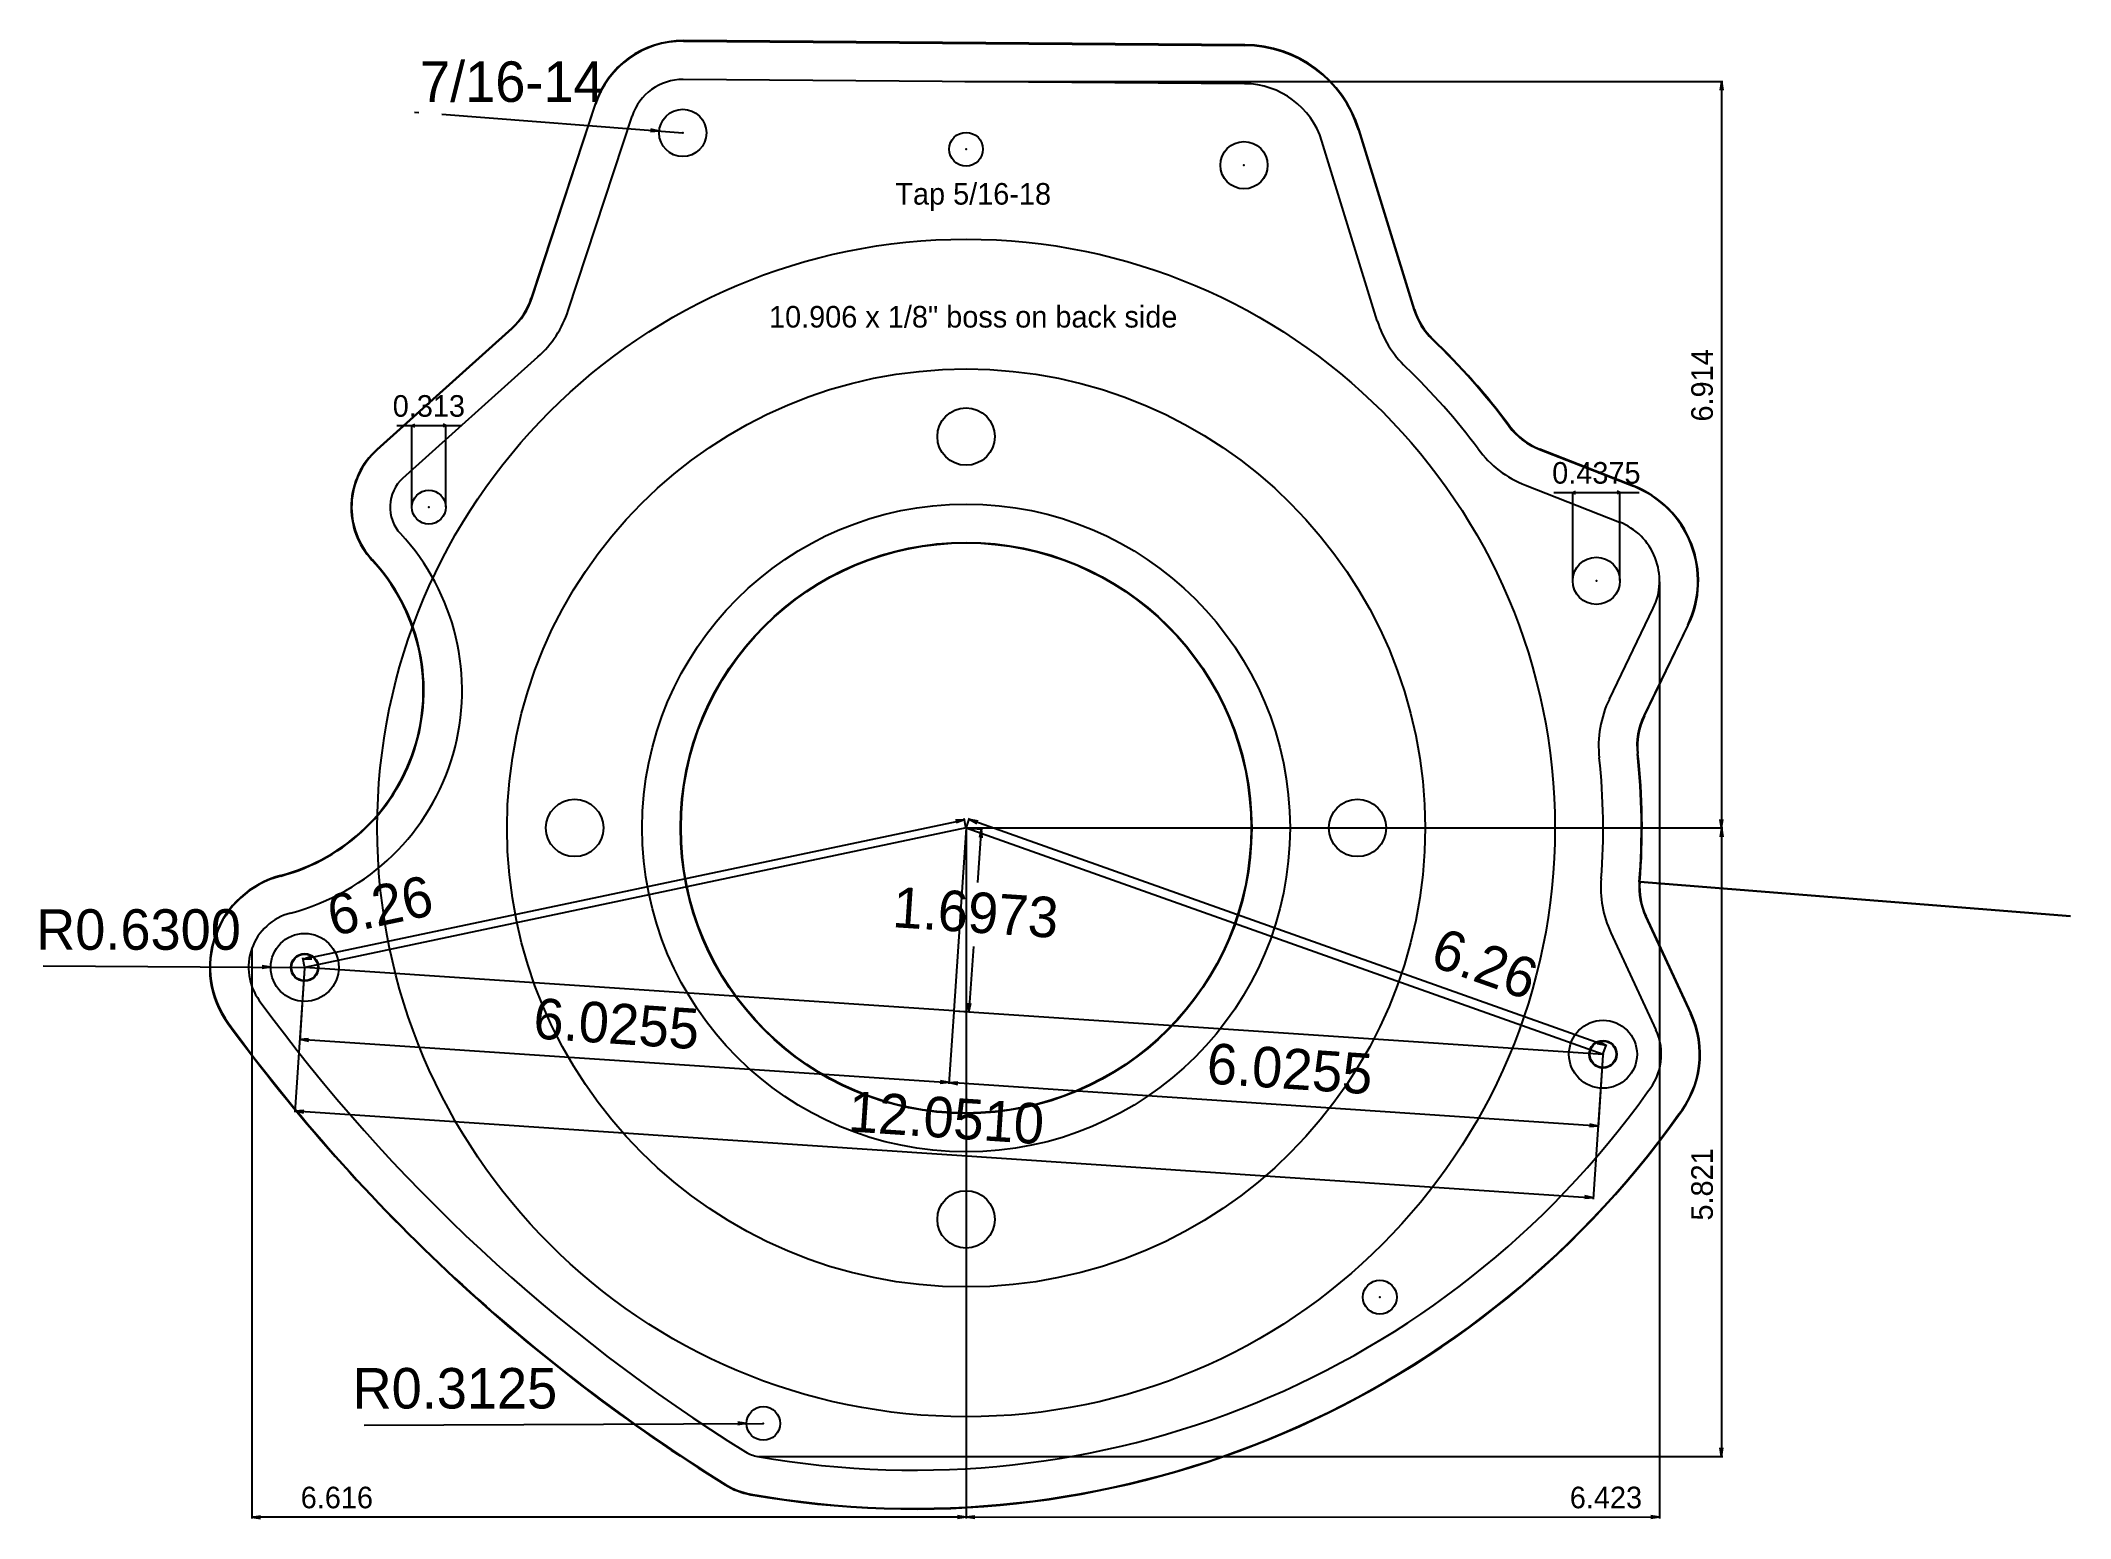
# Model space of a CAD drawing. Extents: x -8.6 to 10.2, y -6.4 to 7.3.
import ezdxf
from ezdxf.enums import TextEntityAlignment as Align

# ---------------------------------------------------------------- set-up
doc = ezdxf.new("R2010")
doc.units = 0

msp = doc.modelspace()

# ---------------------------------------------------------------- linework, layer by layer
at = {"layer": 'CAM', "color": 6, "linetype": 'CONTINUOUS'}
for centre, radius in [((0, 0, -0.625), 2.645), ((0, 0, -0.625), 2.64), ((-6.125344, -1.29137), 0.1275), ((-6.125344, -1.29137), 0.1225), ((5.898786, -2.095661), 0.1275), ((5.898786, -2.095661), 0.1225)]:
    msp.add_circle(centre, radius, dxfattribs=at)
at = {"layer": 'Default', "color": 6, "linetype": 'CONTINUOUS'}
for p, q in [((-2.617231, 7.287326), (2.582043, 7.248276)), ((2.582081, 7.253276), (-2.617193, 7.292326)), ((2.579377, 6.893286), (-2.619897, 6.932336)), ((-3.435922, 6.704149), (-4.026479, 4.906117)), ((-4.021728, 4.904557), (-3.431172, 6.702589)), ((-3.684454, 4.79378), (-3.093898, 6.591813)), ((3.634386, 6.465509), (4.147812, 4.801147)), ((4.15259, 4.802621), (3.639163, 6.466983)), ((3.808586, 4.696501), (3.295159, 6.360863)), ((-4.206769, 4.629771), (-5.456564, 3.506787)), ((-5.453222, 3.503068), (-4.203428, 4.626052)), ((-5.215953, 3.239006), (-3.966159, 4.361991)), ((5.310957, 3.50439), (6.179935, 3.164234)), ((6.181757, 3.16889), (5.31278, 3.509046)), ((5.181556, 3.173815), (6.050533, 2.833659)), ((5.957823, 1.194136), (6.363978, 2.034294)), ((6.68359, 1.879785), (6.277435, 1.039627)), ((6.281937, 1.03745), (6.688092, 1.877609)), ((0.000002, 0.000036), (-6.125344, -1.29137)), ((0.000002, 0.000036), (-0.113279, -1.693516)), ((0.000002, 0.000036), (5.898786, -2.095661)), ((6.24018, -0.497748), (10.227516, -0.815798)), ((10.227516, -0.815798), (6.24018, -0.497748)), ((6.293197, -0.820392), (6.71047, -1.718574)), ((6.715004, -1.716467), (6.297732, -0.818285)), ((5.971245, -0.969963), (6.388517, -1.868145)), ((-0.113279, -1.693516), (-6.125344, -1.29137)), ((-0.113279, -1.693516), (5.898786, -2.095661))]:
    msp.add_line(p, q, dxfattribs=at)
for centre, radius in [((-2.623615, 6.43735), 0.21875), ((0.000005, 6.286393), 0.15625), ((2.573707, 6.138308), 0.21875), ((-4.975343, 2.971226), 0.15625), ((5.837293, 2.288908), 0.21875), ((-6.125344, -1.29137), 0.315), ((5.898786, -2.095661), 0.315), ((3.831855, -4.345288), 0.15625), ((-1.877725, -5.514856), 0.15625)]:
    msp.add_circle(centre, radius, dxfattribs=at)
at = {"layer": 'Default', "color": 3, "linetype": 'CONTINUOUS'}
msp.add_circle((0, 0), 5.453, dxfattribs=at)
at = {"layer": 'Default', "color": 9, "linetype": 'CONTINUOUS'}
for centre, radius in [((0, 0, -0.125), 4.251), ((0, 3.625), 0.265625), ((0, 0, -0.625), 3), ((-3.625, 0), 0.265625), ((3.625, 0), 0.265625), ((0, -3.625), 0.265625)]:
    msp.add_circle(centre, radius, dxfattribs=at)
at = {"layer": 'Default', "color": 6, "linetype": 'CONTINUOUS'}
for centre, radius, start, end in [((-2.623615, 6.43735), 0.855, 89.569683, 161.817438), ((-2.623615, 6.43735), 0.85, 89.569683, 161.817438), ((2.573707, 6.138308), 1.11, 17.144089, 89.569683), ((2.573707, 6.138308), 1.115, 17.144089, 89.569683), ((-2.623615, 6.43735), 0.495, 89.569683, 161.817438), ((2.573707, 6.138308), 0.755, 17.144089, 89.569683), ((-4.634521, 5.105826), 0.64, 311.940813, 341.817438), ((-4.634521, 5.105826), 0.645, 311.940813, 341.817438), ((-4.634521, 5.105826), 1, 311.940813, 341.817438), ((4.764153, 4.991277), 0.645, 197.144089, 226.33371), ((4.764153, 4.991277), 0.64, 197.144089, 226.33371), ((4.764153, 4.991277), 1, 197.144089, 226.33371), ((0, 0), 6.255, 36.507605, 46.33371), ((0, 0), 6.26, 36.507605, 46.33371), ((0, 0), 5.9, 36.507605, 46.33371), ((5.546068, 4.105013), 0.645, 216.507605, 248.622447), ((5.546068, 4.105013), 0.64, 216.507605, 248.622447), ((-4.975343, 2.971226), 0.72, 131.940813, 222.975341), ((-4.975343, 2.971226), 0.715, 131.940813, 222.975341), ((5.546068, 4.105013), 1, 216.507605, 248.622447), ((-4.975343, 2.971226), 0.36, 131.940813, 222.975341), ((5.837293, 2.288908), 0.94, 334.199628, 428.622447), ((5.837293, 2.288908), 0.945, 334.199628, 428.622447), ((5.837293, 2.288908), 0.585, 334.199628, 428.622447), ((-6.797995, 1.273041), 2.131163, 284.697695, 402.975341), ((0, 0), 5.9, 152.529466, 152.530024), ((-6.797995, 1.273041), 1.771163, 284.697695, 402.975341), ((-6.797995, 1.273041), 1.776163, 284.697695, 402.975341), ((6.858139, 0.758899), 1, 154.199628, 186.31447), ((6.858139, 0.758899), 0.645, 154.199628, 186.31447), ((6.858139, 0.758899), 0.64, 154.199628, 186.31447), ((0, 0), 5.9, 355.439456, 366.31447), ((0, 0), 6.255, 355.439456, 366.31447), ((0, 0), 6.26, 355.439456, 366.31447), ((-6.125344, -1.29137), 0.88, 104.697695, 216.123492), ((-6.125344, -1.29137), 0.875, 104.697695, 216.123492), ((6.878154, -0.548636), 1, 175.439456, 204.918384), ((6.878154, -0.548636), 0.645, 175.439456, 204.918384), ((6.878154, -0.548636), 0.64, 175.439456, 204.918384), ((-6.125344, -1.29137), 0.52, 104.697695, 216.123492), ((6.447554, 7.884843), 16.085367, 216.123492, 238.147175), ((6.447554, 7.884843), 16.445367, 216.123492, 238.147175), ((6.447554, 7.884843), 16.440367, 216.123492, 238.147175), ((5.898786, -2.095661), 0.54, 319.822422, 384.918384), ((5.898786, -2.095661), 0.895, 320.87588, 384.918384), ((5.898786, -2.095661), 0.9, 320.885954, 384.918384), ((0, 0), 5.9, 340.441426, 340.472818), ((-0.479273, 2.384854), 8.332536, 259.961177, 324.582961), ((-0.479273, 2.384854), 8.692536, 259.961177, 324.495844), ((-0.479273, 2.384854), 8.687536, 259.961177, 324.496885), ((-1.877725, -5.514856), 0.31, 238.147175, 259.961177), ((-1.877725, -5.514856), 0.67, 238.147175, 259.961177), ((-1.877725, -5.514856), 0.665, 238.147175, 259.961177)]:
    msp.add_arc(centre, radius, start, end, dxfattribs=at)
at = {"layer": 'Default', "color": 7}
for p in [(-2.623615, 6.43735), (0.000005, 6.286393), (2.573707, 6.138308), (-4.975343, 2.971226), (5.837293, 2.288908), (0.000002, 0.000036), (-6.125344, -1.29137), (-0.113279, -1.693516), (5.898786, -2.095661), (3.831855, -4.345288), (-1.877725, -5.514856)]:
    msp.add_point(p, dxfattribs=at)
at = {"layer": 'DIM', "color": 7, "linetype": 'CONTINUOUS'}
for p, q in [((-0.012132, 6.912812), (7.009513, 6.912818, -0.000372)), ((6.997321, 6.912818, -0.000372), (6.985321, 6.832831, -0.001817)), ((6.997321, 6.912818, -0.000372), (6.997321, 0.000007, -0.125371)), ((6.997321, 6.912818, -0.000372), (7.009321, 6.832831, -0.001819)), ((-5.109135, 6.630481), (-5.066757, 6.627188)), ((-4.856492, 6.61085), (-2.623615, 6.43735)), ((-2.841707, 6.454297), (-2.922397, 6.44853)), ((-2.841707, 6.454297), (-2.920537, 6.472458)), ((-5.270423, 3.727476), (-4.680263, 3.727476)), ((-5.131593, 3.727476), (-5.106593, 3.739976)), ((-5.131593, 2.973766), (-5.131593, 3.731286)), ((-5.131593, 3.727476), (-5.106593, 3.714976)), ((-4.819093, 3.727476), (-4.844093, 3.739976)), ((-4.819093, 3.727476), (-4.844093, 3.714976)), ((-4.819093, 2.973766), (-4.819093, 3.731286)), ((5.442214, 3.107658), (6.232374, 3.107658)), ((5.618544, 3.107658), (5.643544, 3.120158)), ((5.618544, 2.291448), (5.618544, 3.111468)), ((5.618544, 3.107658), (5.643544, 3.095158)), ((6.056044, 3.107658), (6.031044, 3.120158)), ((6.056044, 3.107658), (6.031044, 3.095158)), ((6.056044, 2.291448), (6.056044, 3.111468)), ((6.422293, 2.28078, -0.00005), (6.422293, -6.394128, -0.053444)), ((-6.141339, -1.215505), (-0.015992, 0.075901)), ((-0.015992, 0.075901), (-0.096747, 0.071139)), ((-0.015992, 0.075901), (-0.091796, 0.047655)), ((-0.001674, 0.007989), (-0.018507, 0.087831)), ((0.002723, 0.007695), (0.032592, 0.091767)), ((0.008128, 0, -0.125), (7.009513, 0.000007, -0.125371)), ((0.028511, 0.080279), (5.927295, -2.015417)), ((0.028511, 0.080279), (0.107912, 0.064804)), ((0.028511, 0.080279), (0.099877, 0.042189)), ((6.997321, 0.000007, -0.125371), (6.985321, 0.079994, -0.123924)), ((6.997321, 0.000007, -0.125371), (7.009321, 0.079994, -0.123925)), ((0, -0.008128, -0.12505), (0, -6.393445, -0.164351)), ((0, -0.008128, -0.124975), (0, -6.394407, -0.105163)), ((0.008112, -0.000507), (0.152479, -0.010163)), ((0.008128, -0.000001, -0.125052), (7.009513, -0.00087, -0.169992)), ((0.140314, -0.009349), (0.107254, -0.503592)), ((0.140314, -0.009349), (0.123001, -0.08837)), ((0.140314, -0.009349), (0.146948, -0.089972)), ((6.997321, -0.000869, -0.169914), (6.985321, -0.080853, -0.16829)), ((6.997321, -0.000869, -0.169914), (6.997321, -5.821219, -0.057314)), ((6.997321, -0.000869, -0.169914), (7.009321, -0.080855, -0.168444)), ((-6.615246, -1.125154, 0.000025), (-6.615246, -6.39403, 0.01637)), ((0.067543, -1.097277), (0.027033, -1.702901)), ((-8.546949, -1.275595), (-6.125344, -1.29137)), ((-6.440337, -1.289318), (-6.520414, -1.300797)), ((-6.440337, -1.289318), (-6.520257, -1.276797)), ((-6.125887, -1.29948), (-6.215029, -2.63216)), ((-6.125887, -1.29948), (-6.170651, -1.968715)), ((-6.127021, -1.283417), (-6.143854, -1.203575)), ((-6.141339, -1.215505), (-6.065535, -1.18726)), ((-6.141339, -1.215505), (-6.060584, -1.210743)), ((0.027033, -1.702901), (0.020399, -1.622279)), ((0.027033, -1.702901), (0.044345, -1.62388)), ((-0.113821, -1.701626), (-0.158586, -2.370861)), ((-0.113821, -1.701626), (-0.158586, -2.370861)), ((-0.105169, -1.694058), (0.039197, -1.703715)), ((-6.169838, -1.95655), (-6.089215, -1.949916)), ((-6.169838, -1.95655), (-0.157773, -2.358696)), ((-6.169838, -1.95655), (-6.090817, -1.973863)), ((5.927295, -2.015417), (5.847894, -1.999943)), ((5.927295, -2.015417), (5.855929, -1.977328)), ((5.901507, -2.088002), (5.931377, -2.003929)), ((5.898244, -2.103771), (5.809101, -3.436451)), ((5.898244, -2.103771), (5.853479, -2.773006)), ((-0.157773, -2.358696), (-0.238395, -2.36533)), ((-0.157773, -2.358696), (-0.236793, -2.341383)), ((-0.157773, -2.358696), (-0.07715, -2.352062)), ((5.854293, -2.760841), (-0.157773, -2.358696)), ((-0.157773, -2.358696), (-0.078752, -2.376009)), ((-6.214216, -2.619995), (-6.133593, -2.613361)), ((-6.214216, -2.619995), (5.809915, -3.424286)), ((-6.214216, -2.619995), (-6.135195, -2.637308)), ((5.854293, -2.760841), (5.77367, -2.767475)), ((5.854293, -2.760841), (5.775272, -2.743529)), ((5.809915, -3.424286), (5.729292, -3.43092)), ((5.809915, -3.424286), (5.730894, -3.406974)), ((-5.575254, -5.532163), (-1.877725, -5.514856)), ((-2.033973, -5.515587), (-2.114029, -5.503962)), ((-2.033973, -5.515587), (-2.113916, -5.527962)), ((-1.923635, -5.820111, -0.000052), (7.009513, -5.82122, -0.057392)), ((6.997321, -5.821219, -0.057314), (6.985321, -5.741232, -0.058784)), ((6.997321, -5.821219, -0.057314), (7.009321, -5.741235, -0.058938)), ((-6.615246, -6.381838, 0.016333), (-6.535259, -6.369843, 0.014826)), ((0, -6.382216, -0.105201), (-6.615246, -6.381838, 0.016333)), ((-6.615246, -6.381838, 0.016333), (-6.535259, -6.393843, 0.0149)), ((0, -6.382216, -0.105201), (-0.079986, -6.370211, -0.103769)), ((0, -6.382216, -0.105201), (-0.079986, -6.394211, -0.103694)), ((0, -6.381254, -0.164276), (0.079988, -6.369262, -0.162821)), ((0, -6.381254, -0.164276), (6.422293, -6.381936, -0.053369)), ((0, -6.381254, -0.164276), (0.079988, -6.393262, -0.162969)), ((6.422293, -6.381936, -0.053369), (6.342305, -6.369928, -0.054676)), ((6.422293, -6.381936, -0.053369), (6.342305, -6.393927, -0.054824))]:
    msp.add_line(p, q, dxfattribs=at)

# ---------------------------------------------------------------- texts
at = {"layer": 'DIM', "color": 7}
for s, height, p in [('7/16-14', 0.375, (-4.2068, 6.724609)), ('Tap 5/16-18', 0.2, (0.065931, 5.773163)), ('10.906 x 1/8" boss on back side', 0.2, (0.065931, 4.634674)), ('0.313', 0.2, (-4.975343, 3.808756)), ('0.4375', 0.2, (5.837294, 3.188938)), ('R0.6300', 0.375, (-7.6643, -1.127952)), ('R0.3125', 0.375, (-4.7342, -5.37654))]:
    msp.add_text(s, height=height, dxfattribs=at).set_placement(p, align=Align.CENTER)
at = {"layer": 'DIM', "color": 7, "extrusion": (5.3e-05, -0.018079, 0.999837)}
msp.add_text('6.914', height=0.2, rotation=89.83211, dxfattribs=at).set_placement((6.928024, 4.077034, -0.12498), align=Align.CENTER)
at = {"layer": 'DIM', "color": 7}
for s, rotation, p in [('6.26', 11.905312, (-5.38953, -0.901251)), ('1.6973', -3.8268, (0.076136, -0.968808)), ('6.26', -19.558901, (4.742726, -1.432836)), ('6.0255', -3.8268, (-3.250044, -1.999114)), ('6.0255', -3.826795, (2.986021, -2.416243)), ('12.0510', -3.8268, (-0.19561, -2.869838))]:
    msp.add_text(s, height=0.375, rotation=rotation, dxfattribs=at).set_placement(p, align=Align.CENTER)
at = {"layer": 'DIM', "color": 7, "extrusion": (0.00642, 0.019342, 0.999792)}
msp.add_text('5.821', height=0.2, rotation=-71.641943, dxfattribs=at).set_placement((-7.603867, 0.952186, -0.124974), align=Align.CENTER)
at = {"layer": 'DIM', "color": 7, "extrusion": (0.018369, 0.003102, 0.999826)}
msp.add_text('6.616', height=0.2, rotation=-99.585975, dxfattribs=at).set_placement((-5.242395, 6.793981, -0.124978), align=Align.CENTER)
at = {"layer": 'DIM', "color": 7, "extrusion": (-0.017267, -0.006154, 0.999832)}
msp.add_text('6.423', height=0.2, rotation=70.380872, dxfattribs=at).set_placement((7.924325, 3.464964, -0.124979), align=Align.CENTER)

doc.saveas('drawing.dxf')
